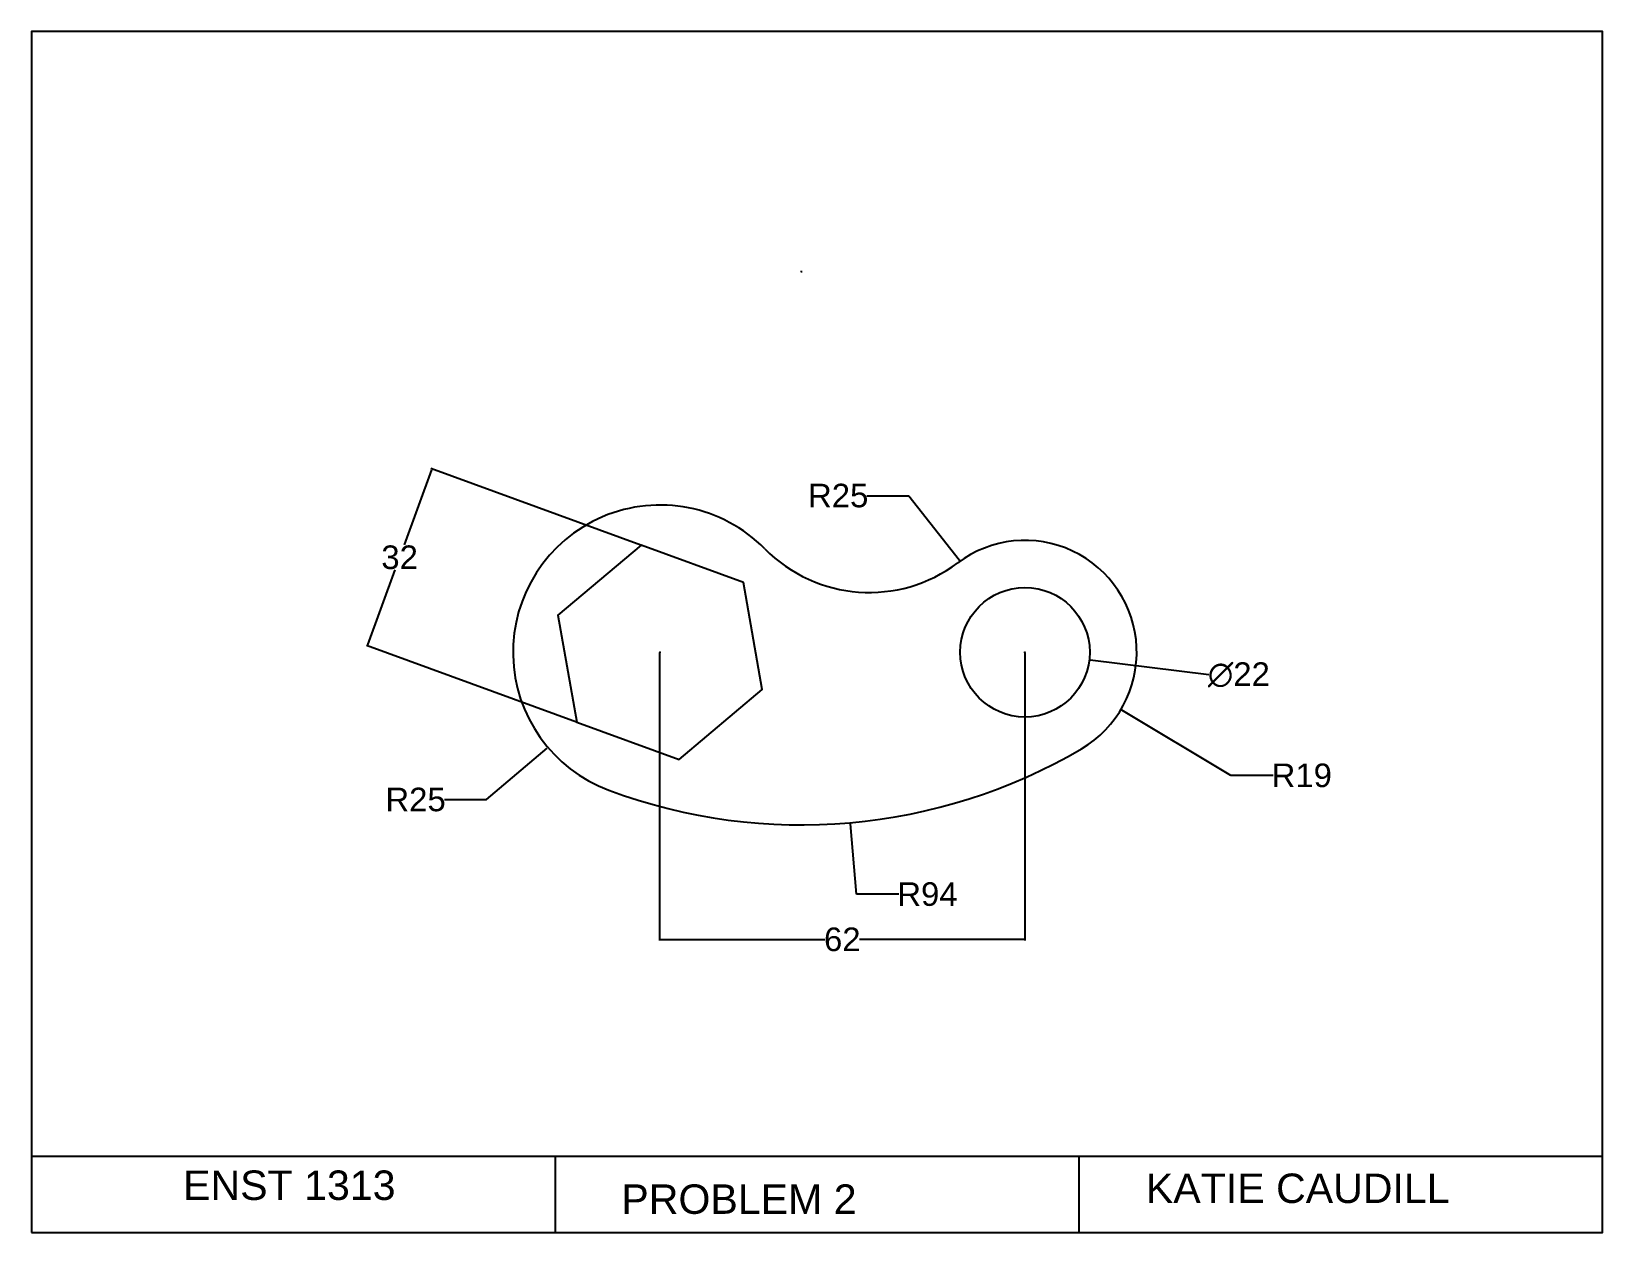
# Model space of a CAD drawing. Header units: millimetres. Extents: x 6 to 273, y 6 to 210.
import ezdxf

# ---------------------------------------------------------------- set-up
doc = ezdxf.new("R2010")
doc.units = ezdxf.units.MM
doc.header["$MEASUREMENT"] = 0
doc.styles.get("Standard").update_dxf_attribs({"font": 'arial.ttf'})
doc.dimstyles.get("Standard").update_dxf_attribs({"dimtxt": 4, "dimasz": 0.18, "dimexe": 0.18, "dimexo": 0.0625, "dimgap": 0.09, "dimtad": 0, "dimtih": 1, "dimtoh": 1, "dimdec": 4, "dimzin": 0, "dimdsep": 46, "dimtxsty": 'Standard', "dimcen": 0.09, "dimadec": 0, "dimazin": 0, "dimtfac": 1, "dimtdec": 4, "dimtofl": 0, "dimtmove": 0, "dimatfit": 3, "dimfxl": 1, "dimtolj": 1, "dimtzin": 0, "dimarcsym": 0})

# ---------------------------------------------------------------- blocks, each defined once
blk = doc.blocks.new('*D2')
at = {"color": 0, "lineweight": -2, "transparency": 16777216}
for p, q in [((73.98, 135.54), (69.35, 122.81)), ((109.58, 122.77), (73.87, 135.77)), ((63.16, 105.81), (67.79, 118.54)), ((98.63, 92.7), (62.93, 105.7))]:
    blk.add_line(p, q, dxfattribs=at)
at = {"color": 0, "transparency": 16777216}
for points in [[(73.95, 135.55), (74.01, 135.53), (74.04, 135.71)], [(63.13, 105.82), (63.19, 105.8), (63.1, 105.64)]]:
    blk.add_solid(points, dxfattribs=at)
at = {"layer": 'Defpoints', "color": 0, "transparency": 16777216}
for p in [(109.63, 122.75), (63.1, 105.64), (98.69, 92.68)]:
    blk.add_point(p, dxfattribs=at)
at = {"color": 0, "transparency": 16777216, "insert": (68.57, 120.67), "char_height": 4, "attachment_point": 5}
blk.add_mtext('\\A1;32', dxfattribs=at)
blk = doc.blocks.new('*D3')
at = {"color": 0, "lineweight": -2, "transparency": 16777216}
for p, q in [((112.75, 104.5), (112.75, 55.6)), ((174.84, 104.5), (174.84, 55.6)), ((112.93, 55.78), (140.85, 55.78)), ((174.66, 55.78), (146.74, 55.78))]:
    blk.add_line(p, q, dxfattribs=at)
at = {"color": 0, "transparency": 16777216}
for points in [[(112.93, 55.81), (112.93, 55.75), (112.75, 55.78)], [(174.66, 55.81), (174.66, 55.75), (174.84, 55.78)]]:
    blk.add_solid(points, dxfattribs=at)
at = {"layer": 'Defpoints', "color": 0, "transparency": 16777216}
for p in [(112.75, 104.56), (174.84, 104.56), (112.75, 55.78)]:
    blk.add_point(p, dxfattribs=at)
at = {"color": 0, "transparency": 16777216, "insert": (143.8, 55.78), "char_height": 4, "attachment_point": 5}
blk.add_mtext('\\A1;62', dxfattribs=at)
blk = doc.blocks.new('*D4')
at = {"color": 0, "lineweight": -2, "transparency": 16777216}
for p, q in [((136.78, 169.24), (136.96, 169.24)), ((136.87, 169.15), (136.87, 169.33)), ((146.24, 63.46), (145.18, 75.42)), ((153.41, 63.46), (146.24, 63.46))]:
    blk.add_line(p, q, dxfattribs=at)
at = {"color": 0, "transparency": 16777216}
blk.add_solid([(145.21, 75.43), (145.15, 75.42), (145.16, 75.6)], dxfattribs=at)
at = {"layer": 'Defpoints', "color": 0, "transparency": 16777216}
for p in [(136.87, 169.24), (145.16, 75.6)]:
    blk.add_point(p, dxfattribs=at)
at = {"color": 0, "transparency": 16777216, "insert": (158.27, 63.46), "char_height": 4, "attachment_point": 5}
blk.add_mtext('\\A1;R94', dxfattribs=at)
blk = doc.blocks.new('*D5')
at = {"color": 0, "lineweight": -2, "transparency": 16777216}
for p, q in [((112.75, 104.56), (112.93, 104.56)), ((112.84, 104.47), (112.84, 104.65)), ((83.32, 79.53), (93.64, 88.27)), ((76.17, 79.53), (83.32, 79.53))]:
    blk.add_line(p, q, dxfattribs=at)
at = {"color": 0, "transparency": 16777216}
blk.add_solid([(93.62, 88.3), (93.66, 88.25), (93.77, 88.39)], dxfattribs=at)
at = {"layer": 'Defpoints', "color": 0, "transparency": 16777216}
for p in [(112.84, 104.56), (93.77, 88.39)]:
    blk.add_point(p, dxfattribs=at)
at = {"color": 0, "transparency": 16777216, "insert": (71.28, 79.53), "char_height": 4, "attachment_point": 5}
blk.add_mtext('\\A1;R25', dxfattribs=at)
blk = doc.blocks.new('*D6')
at = {"color": 0, "lineweight": -2, "transparency": 16777216}
for p, q in [((174.75, 104.56), (174.93, 104.56)), ((174.84, 104.47), (174.84, 104.65)), ((209.84, 83.63), (191.3, 94.71)), ((217, 83.63), (209.84, 83.63))]:
    blk.add_line(p, q, dxfattribs=at)
at = {"color": 0, "transparency": 16777216}
blk.add_solid([(191.32, 94.74), (191.29, 94.69), (191.15, 94.81)], dxfattribs=at)
at = {"layer": 'Defpoints', "color": 0, "transparency": 16777216}
for p in [(174.84, 104.56), (191.15, 94.81)]:
    blk.add_point(p, dxfattribs=at)
at = {"color": 0, "transparency": 16777216, "insert": (221.88, 83.63), "char_height": 4, "attachment_point": 5}
blk.add_mtext('\\A1;R19', dxfattribs=at)
blk = doc.blocks.new('*D7')
at = {"color": 0, "lineweight": -2, "transparency": 16777216}
for p, q in [((174.75, 104.56), (174.93, 104.56)), ((174.84, 104.47), (174.84, 104.65)), ((206.08, 100.72), (185.94, 103.2))]:
    blk.add_line(p, q, dxfattribs=at)
at = {"color": 0, "transparency": 16777216}
blk.add_solid([(185.94, 103.23), (185.94, 103.17), (185.76, 103.22)], dxfattribs=at)
at = {"layer": 'Defpoints', "color": 0, "transparency": 16777216}
for p in [(163.92, 105.9), (185.76, 103.22)]:
    blk.add_point(p, dxfattribs=at)
at = {"color": 0, "transparency": 16777216, "insert": (211.19, 100.72), "char_height": 4, "attachment_point": 5}
blk.add_mtext('\\A1;∅22', dxfattribs=at)
blk = doc.blocks.new('*D8')
at = {"color": 0, "lineweight": -2, "transparency": 16777216}
for p, q in [((147.98, 131.15), (155.13, 131.15)), ((155.13, 131.15), (163.74, 120.21))]:
    blk.add_line(p, q, dxfattribs=at)
blk.add_arc((148.39, 139.72), 25, 307.0972, 308.6088, dxfattribs=at)
at = {"color": 0, "transparency": 16777216}
blk.add_solid([(163.76, 120.23), (163.71, 120.19), (163.85, 120.07)], dxfattribs=at)
at = {"layer": 'Defpoints', "color": 0, "transparency": 16777216}
for p in [(148.39, 139.72), (163.85, 120.07)]:
    blk.add_point(p, dxfattribs=at)
at = {"color": 0, "transparency": 16777216, "insert": (143.1, 131.15), "char_height": 4, "attachment_point": 5}
blk.add_mtext('\\A1;R25', dxfattribs=at)

msp = doc.modelspace()

# ---------------------------------------------------------------- linework, layer by layer
for p, q in [((6, 19), (273, 19)), ((6, 19), (6, 6)), ((95, 19), (95, 6)), ((184, 19), (184, 6))]:
    msp.add_line(p, q)
for points in [[(6, 6), (273, 6), (273, 210), (6, 210)], [(109.63, 122.75), (95.48, 110.88), (98.69, 92.68), (116.05, 86.36), (130.2, 98.24), (127, 116.43)]]:
    msp.add_lwpolyline(points, close=True)
msp.add_circle((174.84, 104.56), 11)
for centre, radius, start, end in [((112.84, 104.56), 25, 44.6863, 249.617), ((174.84, 104.56), 19, 300.4135, 126.954), ((148.39, 139.72), 25, 224.6863, 306.954), ((136.87, 169.24), 94, 249.617, 300.4135)]:
    msp.add_arc(centre, radius, start, end)

# ---------------------------------------------------------------- texts
at = {"char_height": 5, "attachment_point": 1}
for s, insert in [('ENST 1313', (31.77, 16.54)), ('KATIE CAUDILL', (195.39, 16.02)), ('PROBLEM 2', (106.25, 14.18))]:
    msp.add_mtext_dynamic_manual_height_columns(s, width=52.6945, gutter_width=1, heights=[0], dxfattribs=dict(at, insert=insert))

# ---------------------------------------------------------------- dimensions: what is measured, and where the dimension line sits
for center, mpoint, picture, middle in [((136.87, 169.24), (145.16, 75.6), '*D4', (158.27, 63.46)), ((148.39, 139.72), (163.85, 120.07), '*D8', (143.1, 131.15)), ((112.84, 104.56), (93.77, 88.39), '*D5', (71.28, 79.53)), ((174.84, 104.56), (191.15, 94.81), '*D6', (221.88, 83.63))]:
    dim = msp.add_radius_dim(center=center, mpoint=mpoint, dimstyle='Standard', override={"dimdec": 0})
    dim.commit()
    dim.dimension.update_dxf_attribs({"geometry": picture, "text_midpoint": middle, "dimtype": 164})
dim = msp.add_aligned_dim(p1=(109.63, 122.75), p2=(98.69, 92.68), distance=-37.88, dimstyle='Standard', override={"dimdec": 0})
dim.commit()
dim.dimension.update_dxf_attribs({"geometry": '*D2', "text_midpoint": (68.57, 120.67)})
dim = msp.add_linear_dim(base=(112.75, 55.78), p1=(174.84, 104.56), p2=(112.75, 104.56), dimstyle='Standard', override={"dimdec": 0})
dim.commit()
dim.dimension.update_dxf_attribs({"geometry": '*D3', "text_midpoint": (143.8, 55.78), "dimtype": 160})
dim = msp.add_diameter_dim_2p(p1=(163.92, 105.9), p2=(185.76, 103.22), dimstyle='Standard', override={"dimdec": 0})
dim.commit()
dim.dimension.update_dxf_attribs({"geometry": '*D7', "text_midpoint": (206.08, 100.72), "dimtype": 163})

doc.saveas('drawing.dxf')
